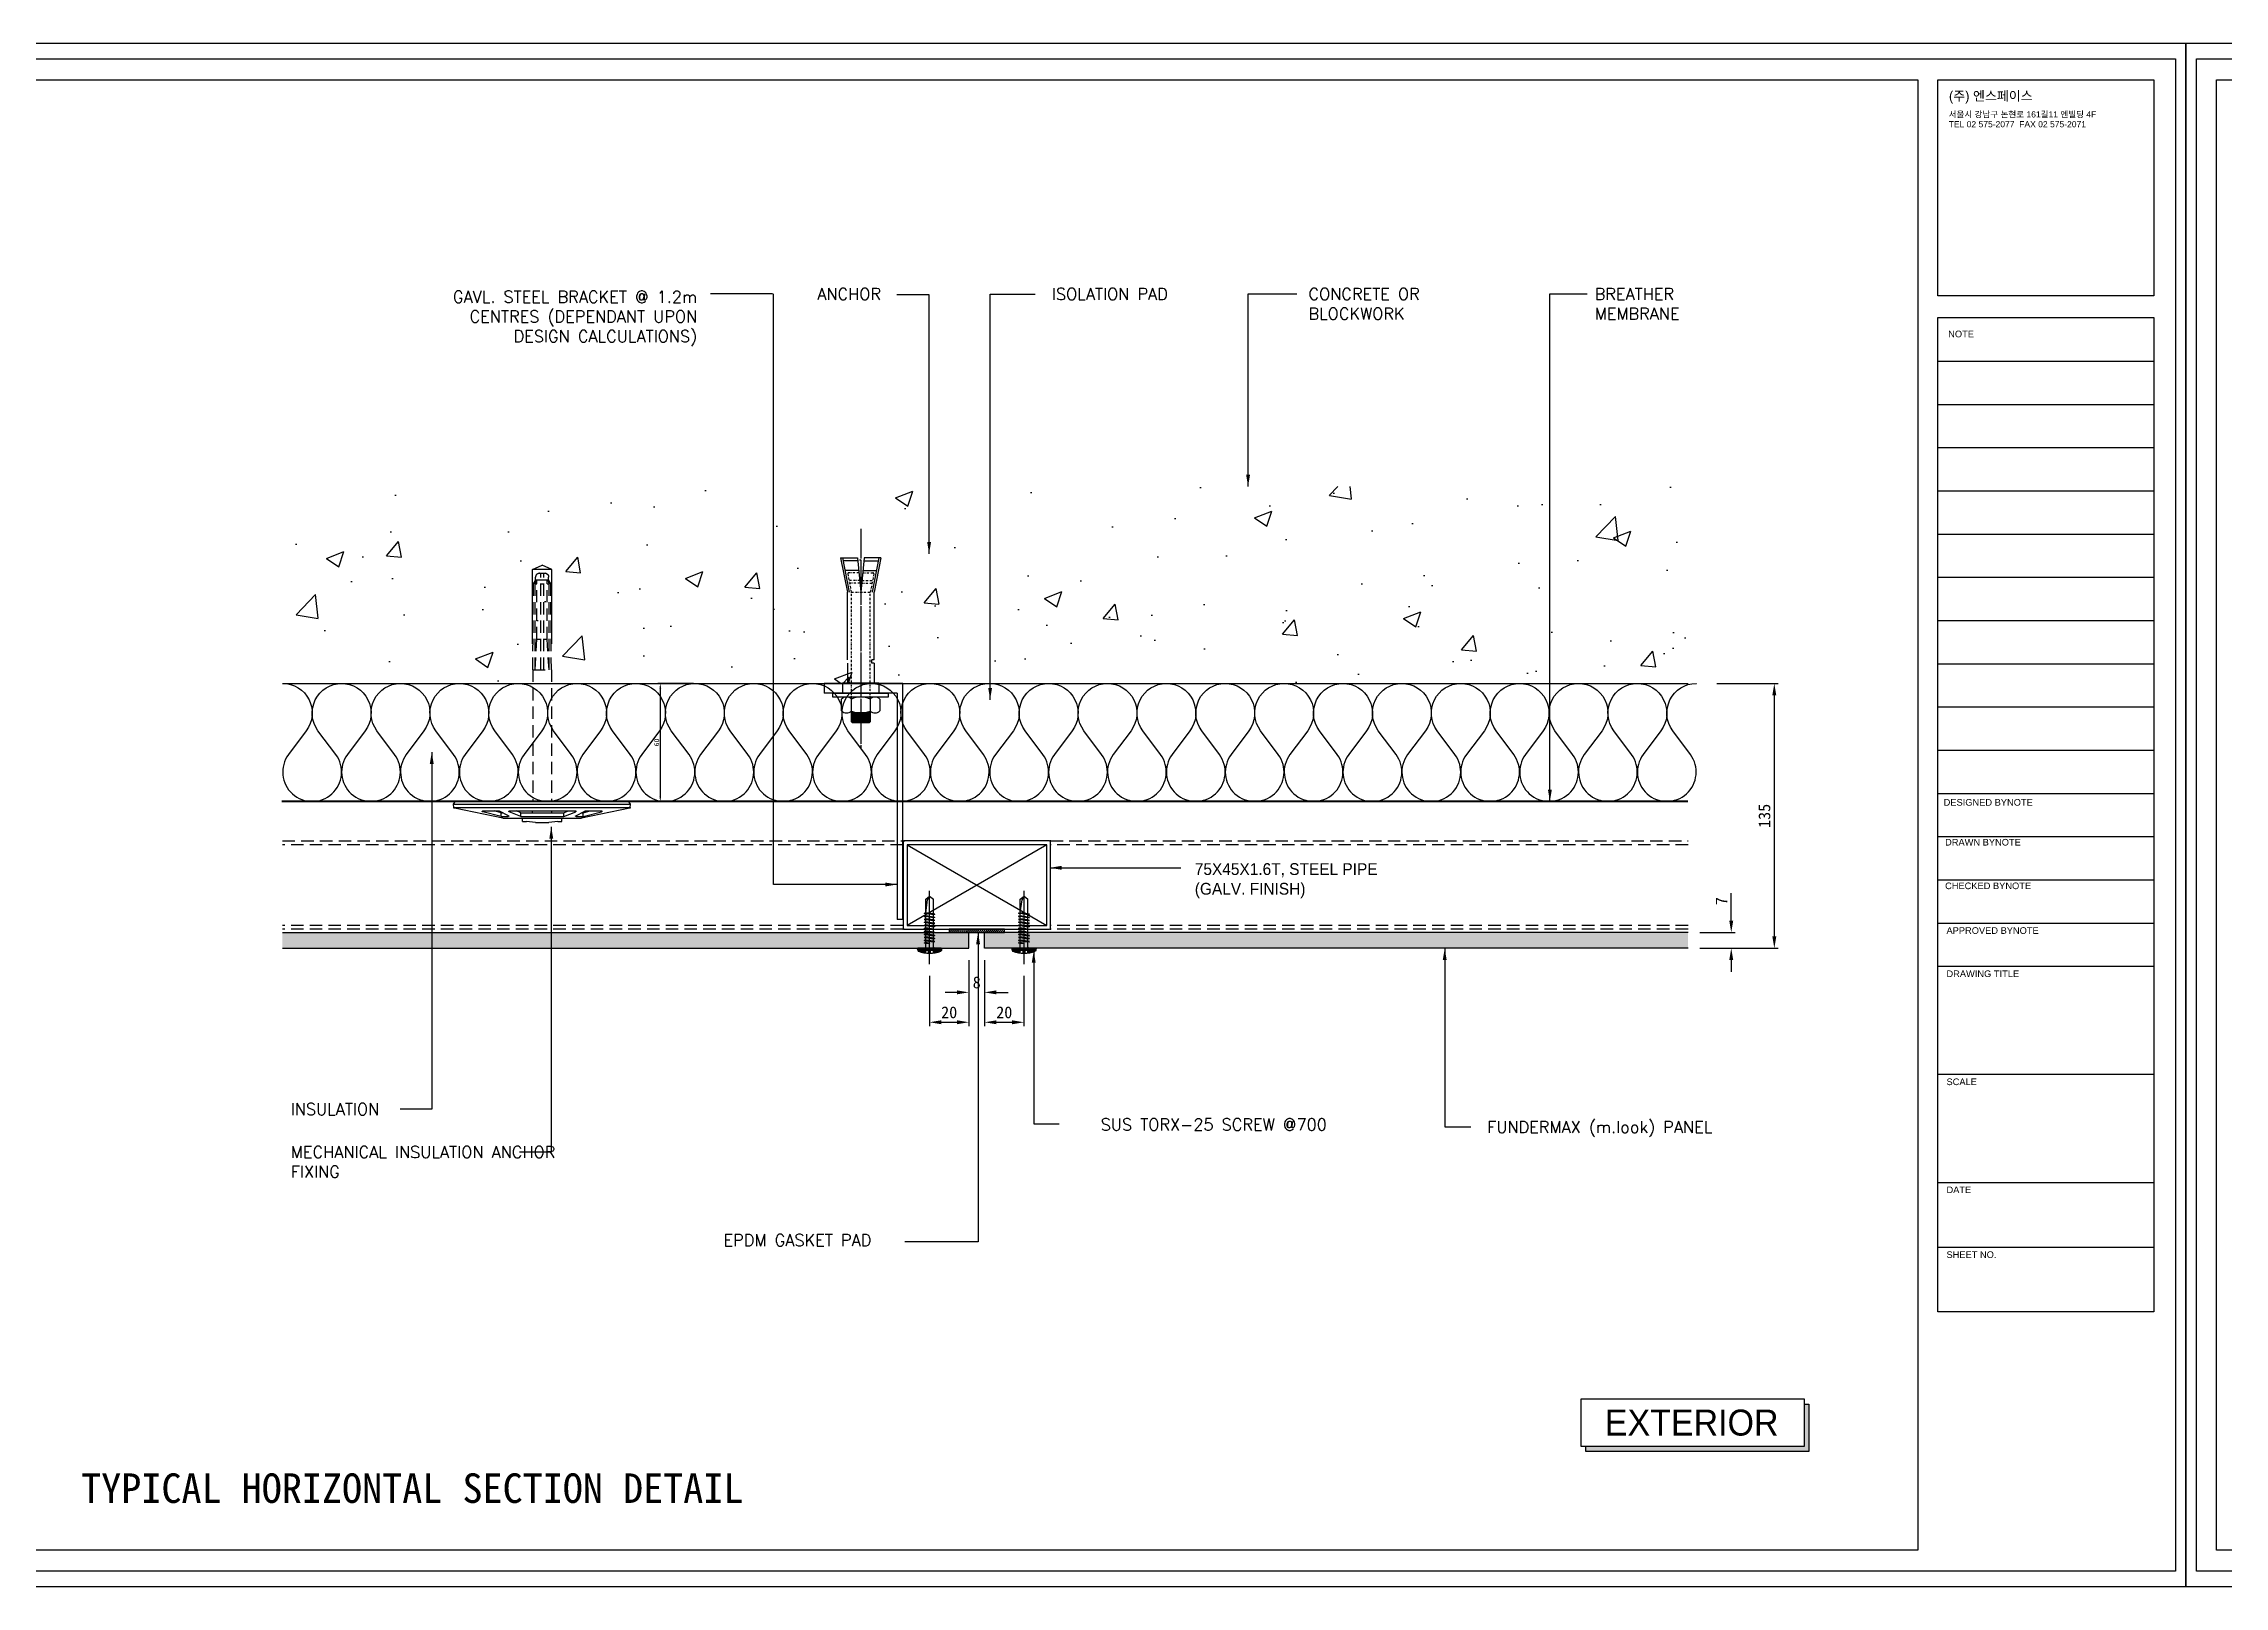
# Model space of a CAD drawing. Header units: millimetres. Extents: x 6755 to 21493, y 282 to 5565.
# Drawn here: x 8992 to 10101, y 2635 to 3419 of the extents above; entities that cross this region are included whole.
import ezdxf

# ---------------------------------------------------------------- set-up
doc = ezdxf.new("R2010")
doc.units = ezdxf.units.MM
doc.header["$MEASUREMENT"] = 0
for name, pattern in [('CENTER', [7.75, 7.25, -0.25, 0, -0.25]), ('DASHDOTX2', [2, 1, -0.5, 0, -0.5]), ('DASHED2', [9.525, 6.35, -3.175]), ('HIDDEN', [0.375, 0.25, -0.125])]:
    doc.linetypes.add(name, pattern=pattern)
for name, color, linetype in [('3', 3, 'Continuous'), ('Bolt', 1, 'Continuous'), ('BREATHER', 150, 'Continuous'), ('DIM', 1, 'Continuous'), ('Dims', 1, 'Continuous'), ('INSULATION', 2, 'Continuous'), ('Pressings', 3, 'Continuous'), ('Structure', 6, 'Continuous')]:
    doc.layers.add(name, color=color, linetype=linetype)
for name, color, linetype, true_color in [('4', 4, 'Continuous', 0x00ffff), ('Components', 7, 'Continuous', 0x000000), ('nt', 7, 'Continuous', 0x994c00), ('NT Panel', 7, 'Continuous', 0xbfff7f), ('TE 07', 7, 'Continuous', 0x000000), ('TEXT', 2, 'Continuous', 0xffff00)]:
    doc.layers.add(name, color=color, linetype=linetype, true_color=true_color)
doc.styles.add('Arial', font='arial.ttf')
doc.styles.add('HY울릉도L', font='Dotum.ttf')
doc.styles.add('style1', font='simplex.shx')
doc.dimstyles.new('ISO-25', dxfattribs={"dimtxt": 2.5, "dimasz": 2.5, "dimexe": 1.25, "dimexo": 0.625, "dimtad": 1, "dimtxsty": 'Standard', "dimcen": 2.5, "dimadec": 0, "dimazin": 0, "dimtfac": 1, "dimtmove": 0, "dimatfit": 3, "dimfxl": 1, "dimarcsym": 0})
doc.dimstyles.new('Telling', dxfattribs={"dimscale": 2, "dimtxt": 3, "dimasz": 3, "dimexe": 1, "dimexo": 3, "dimgap": 1, "dimtad": 1, "dimdec": 1, "dimrnd": 1, "dimdsep": 46, "dimtxsty": 'Standard', "dimcen": 3, "dimclrd": 1, "dimclre": 1, "dimclrt": 2, "dimadec": 0, "dimazin": 0, "dimtfac": 1, "dimtdec": 1, "dimtofl": 0, "dimtmove": 0, "dimatfit": 0, "dimfxl": 1, "dimtolj": 1, "dimtzin": 0, "dimlwe": -1, "dimarcsym": 0})

# ---------------------------------------------------------------- blocks, each defined once
blk = doc.blocks.new('AL-TEMPLATE')
at = {"color": 9, "true_color": 0xc0c0c0}
for p, q in [((2716.82, 1392.97), (2800.02, 1392.97)), ((2716.82, 1376.33), (2800.02, 1376.33)), ((2716.82, 1359.69), (2800.02, 1359.69)), ((2716.82, 1343.05), (2800.02, 1343.05)), ((2716.82, 1326.41), (2800.02, 1326.41)), ((2716.82, 1309.77), (2800.02, 1309.77)), ((2716.82, 1293.13), (2800.02, 1293.13)), ((2716.82, 1276.49), (2800.02, 1276.49)), ((2716.82, 1259.85), (2800.02, 1259.85)), ((2716.82, 1243.21), (2800.02, 1243.21)), ((2716.82, 1209.93), (2800.02, 1209.93)), ((2716.82, 1193.29), (2800.02, 1193.29)), ((2716.82, 1176.65), (2800.02, 1176.65)), ((2716.82, 1118.41), (2800.02, 1118.41)), ((2716.82, 1076.81), (2800.02, 1076.81)), ((2716.82, 1051.85), (2800.02, 1051.85))]:
    blk.add_line(p, q, dxfattribs=at)
for points in [[(1976.34, 1509.45), (2808.34, 1509.45), (2808.34, 927.05), (1976.34, 927.05)], [(2716.82, 1501.32), (2800.02, 1501.32), (2800.02, 1418.12), (2716.82, 1418.12)], [(2716.82, 1409.8), (2800.02, 1409.8), (2800.02, 1026.89), (2716.82, 1026.89)]]:
    blk.add_lwpolyline(points, close=True, dxfattribs=at)
for points in [[(2716.82, 1226.57), (2800.02, 1226.57)], [(2716.82, 1160.01), (2800.02, 1160.01)]]:
    blk.add_lwpolyline(points, dxfattribs=at)
at = {"layer": 'nt', "color": 254, "linetype": 'Continuous', "true_color": 0xd6d6d6}
blk.add_lwpolyline([(1972.34, 1515.25), (1972.34, 921.25), (2812.34, 921.25), (2812.34, 1515.25)], close=True, dxfattribs=at)
at = {"layer": 'TE 07'}
blk.add_lwpolyline([(1984.07, 1501.32), (2709.08, 1501.32), (2709.08, 935.18), (1984.07, 935.18)], close=True, dxfattribs=at)
at = {"color": 150, "true_color": 0x007fff, "insert": (2721.06, 1496.93), "char_height": 3.6698, "width": 35.1369, "attachment_point": 1, "line_spacing_factor": 0.963855}
blk.add_mtext('\\fExpo M;(주) 엔스페이스', dxfattribs=at)
at = {"color": 7, "true_color": 0xffffff, "insert": (2720.94, 1489.17), "char_height": 2.3487, "width": 61.8214, "attachment_point": 1, "line_spacing_factor": 0.963855, "style": 'Arial'}
blk.add_mtext('\\fArial;서울시 강남구 논현로 161길11 엔빌딩 4F\\PTEL 02 575-2077  FAX 02 575-2071', dxfattribs=at)
at = {"color": 9, "true_color": 0xc0c0c0, "char_height": 2.5559, "attachment_point": 1, "line_spacing_factor": 0.963855}
for s, insert, width in [('\\fArial;NOTE', (2720.76, 1404.73), 11.9173), ('\\fArial;DESIGNED BYNOTE', (2719.01, 1224.39), 36.0906), ('\\fArial;DRAWN BYNOTE', (2719.56, 1209.04), 30.9788), ('\\fArial;CHECKED BYNOTE', (2719.56, 1192.25), 35.0282), ('\\fArial;APPROVED BYNOTE', (2720.1, 1175.04), 37.5533), ('\\fArial;DRAWING TITLE', (2720.1, 1158.4), 29.8086), ('\\fArial;SCALE', (2720.1, 1116.8), 13.8111), ('\\fArial;DATE', (2720.1, 1075.2), 11.517), ('\\fArial;SHEET NO.', (2720.1, 1050.24), 21.1247)]:
    blk.add_mtext(s, dxfattribs=dict(at, insert=insert, width=width))
blk = doc.blocks.new('insulation')
at = {"layer": 'INSULATION'}
blk.add_lwpolyline([(0, 0, -0.617201), (0.402, 0.202), (0.603, 0.051, 1.982887), (0.603, 0.452), (0.401, 0.301, -0.611246), (0, 0.5, -0.615926), (0.402, 0.701), (0.603, 0.55, 1.982887), (0.603, 0.95), (0.401, 0.8, -0.611246), (0, 0.999, -0.615926), (0.402, 1.199), (0.603, 1.049, 1.982887), (0.603, 1.449), (0.401, 1.299, -0.611246), (0, 1.498, -0.615926), (0.402, 1.698), (0.603, 1.548, 1.982887), (0.603, 1.948), (0.401, 1.798, -0.611246), (0, 1.996, -0.615925), (0.402, 2.197), (0.603, 2.047, 1.982887), (0.603, 2.447), (0.401, 2.297, -0.611245), (0, 2.495, -0.615926), (0.402, 2.696), (0.603, 2.546, 1.982887), (0.603, 2.946), (0.401, 2.795, -0.611245), (0, 2.994, -0.615926), (0.402, 3.195), (0.603, 3.044, 1.982887), (0.603, 3.445), (0.401, 3.294, -0.611245), (0, 3.493, -0.615926), (0.402, 3.694), (0.603, 3.543, 1.982887), (0.603, 3.944), (0.401, 3.793, -0.611245), (0, 3.992, -0.615926), (0.402, 4.193), (0.603, 4.042, 1.982887), (0.603, 4.442), (0.401, 4.292, -0.611246), (0, 4.491, -0.615925), (0.402, 4.691), (0.603, 4.541, 1.982887), (0.603, 4.941), (0.401, 4.791, -0.611246), (0, 4.99, -0.615926), (0.402, 5.19), (0.603, 5.04, 1.982887), (0.603, 5.44), (0.401, 5.29, -0.611246), (0, 5.488, -0.615926), (0.402, 5.689), (0.603, 5.539, 1.982887), (0.603, 5.939), (0.401, 5.789, -0.611246), (0, 5.987, -0.003501), (0, 5.991, -0.003501)], format="xyb", dxfattribs=at)
blk = doc.blocks.new('*D78')
at = {"layer": 'Defpoints', "color": 0, "transparency": 16777216}
for p in [(9827.9, 2966.8), (9849.8, 2966.8), (9827.9, 2958.8)]:
    blk.add_point(p, dxfattribs=at)
at = {"layer": 'Dims', "color": 1, "lineweight": -2, "transparency": 16777216}
for p, q in [((9849.8, 2972.8), (9849.8, 2986.8)), ((9849.8, 2952.8), (9849.8, 2946.8))]:
    blk.add_line(p, q, dxfattribs=at)
at = {"layer": 'Dims', "color": 1, "transparency": 16777216}
for p, q in [((9833.9, 2966.8), (9851.8, 2966.8)), ((9833.9, 2958.8), (9851.8, 2958.8))]:
    blk.add_line(p, q, dxfattribs=at)
for points in [[(9848.8, 2972.8), (9850.8, 2972.8), (9849.8, 2966.8)], [(9848.8, 2952.8), (9850.8, 2952.8), (9849.8, 2958.8)]]:
    blk.add_solid(points, dxfattribs=at)
at = {"layer": 'Dims', "color": 2, "transparency": 16777216, "insert": (9844.8, 2982.8), "char_height": 6, "attachment_point": 5, "rotation": 90}
blk.add_mtext('\\A1;7', dxfattribs=at)
blk = doc.blocks.new('al-anchor')
at = {"layer": 'Bolt', "linetype": 'CENTER'}
blk.add_line((450.1, 842.4), (450.1, 731), dxfattribs=at)
at = {"layer": 'Bolt'}
for p, q in [((439.9, 827.7), (443.4, 810.2)), ((439.9, 827.7), (448.5, 827.7)), ((440.8, 827.7), (444.3, 810.3)), ((448.6, 826.2), (441.2, 826.2)), ((449.1, 821.3), (442.1, 821.3)), ((448.5, 827.7), (450.1, 810.2)), ((451.8, 827.7), (450.1, 810.2)), ((451.2, 821.3), (458.2, 821.3)), ((451.7, 826.2), (459.1, 826.2)), ((460.4, 827.7), (451.8, 827.7)), ((459.4, 827.7), (455.9, 810.3)), ((460.4, 827.7), (456.9, 810.3)), ((443.4, 775.8), (443.4, 810.2)), ((456.9, 775.8), (456.9, 810.3)), ((443.4, 774.2), (443.4, 763.9)), ((455.7, 774.2), (455.7, 775.8)), ((456.9, 775.8), (455.7, 775.8)), ((456.9, 774.2), (455.7, 774.2)), ((456.9, 774.2), (456.9, 763.9)), ((440.4, 749.9), (440.4, 755.9)), ((440.9, 763.9), (440.9, 758.9)), ((459.4, 763.9), (440.9, 763.9)), ((445.4, 744.4), (445.4, 755.9)), ((454.9, 755.9), (454.9, 744.4)), ((459.4, 763.9), (459.4, 758.9)), ((459.9, 755.9), (459.9, 749.9)), ((454.9, 748.9), (445.4, 748.9)), ((454.9, 748.4), (445.4, 748.4)), ((454.9, 747.9), (445.4, 747.9)), ((454.9, 747.4), (445.4, 747.4)), ((454.9, 746.9), (445.4, 746.9)), ((454.9, 746.4), (445.4, 746.4)), ((454.9, 745.9), (445.4, 745.9)), ((454.9, 745.4), (445.4, 745.4)), ((454.9, 744.9), (445.4, 744.9)), ((454.9, 744.4), (445.4, 744.4)), ((445.4, 744.4), (445.9, 743.9)), ((454.4, 743.9), (445.9, 743.9)), ((454.4, 743.9), (454.9, 744.4))]:
    blk.add_line(p, q, dxfattribs=at)
at = {"layer": 'Bolt', "linetype": 'DASHDOTX2'}
for p, q in [((443.5, 819.5), (445.3, 810.3)), ((449.2, 820), (444, 820)), ((449.6, 816.1), (444.1, 816.1)), ((449.7, 814.8), (444.4, 814.8)), ((445.4, 755.9), (445.4, 810.2)), ((445.4, 810.2), (454.9, 810.2)), ((450.6, 814.8), (455.9, 814.8)), ((450.7, 816.1), (456.1, 816.1)), ((451.1, 820), (456.3, 820)), ((454.9, 755.9), (454.9, 810.2)), ((456.8, 819.5), (455, 810.3))]:
    blk.add_line(p, q, dxfattribs=at)
at = {"layer": 'Bolt'}
blk.add_lwpolyline([(436, 758.9), (464, 758.9), (464, 756.9), (436, 756.9)], close=True, dxfattribs=at)
at = {"layer": 'Bolt', "linetype": 'DASHDOTX2'}
for centre, start, end in [((444, 819.5), 91.5299, 176.3045), ((456.3, 819.5), 3.6955, 88.4701)]:
    blk.add_arc(centre, 0.513, start, end, dxfattribs=at)
at = {"layer": 'Bolt'}
for centre, radius, start, end in [((442.9, 753.3), 3.58, 45.683, 134.317), ((450.1, 745.3), 11.6, 65.7903, 114.2097), ((457.4, 753.3), 3.58, 45.683, 134.317), ((442.9, 752.4), 3.58, 225.683, 314.317), ((450.1, 760.4), 11.6, 245.7903, 294.2097), ((457.4, 752.4), 3.58, 225.683, 314.317)]:
    blk.add_arc(centre, radius, start, end, dxfattribs=at)
blk = doc.blocks.new('AL-BRACKET')
at = {"layer": 'Pressings'}
for p, q in [((-5145.6, 4124.6), (-5185.6, 4124.6)), ((-5185.6, 4124.6), (-5185.6, 4119.6)), ((-5145.6, 4004.6), (-5145.6, 4124.6)), ((-5148.6, 4119.6), (-5185.6, 4119.6)), ((-5148.6, 4119.6), (-5148.6, 4004.6)), ((-5145.6, 4004.6), (-5148.6, 4004.6))]:
    blk.add_line(p, q, dxfattribs=at)
blk = doc.blocks.new('*D79')
at = {"layer": 'Defpoints', "color": 0, "transparency": 16777216}
for p in [(9836.5, 3093.4), (9827.9, 2958.8), (9871.7, 2958.8)]:
    blk.add_point(p, dxfattribs=at)
at = {"layer": 'Dims', "color": 1, "transparency": 16777216}
for p, q in [((9842.5, 3093.4), (9873.7, 3093.4)), ((9833.9, 2958.8), (9873.7, 2958.8))]:
    blk.add_line(p, q, dxfattribs=at)
at = {"layer": 'Dims', "color": 1, "lineweight": -2, "transparency": 16777216}
blk.add_line((9871.7, 3087.4), (9871.7, 2964.8), dxfattribs=at)
at = {"layer": 'Dims', "color": 1, "transparency": 16777216}
for points in [[(9870.7, 3087.4), (9872.7, 3087.4), (9871.7, 3093.4)], [(9870.7, 2964.8), (9872.7, 2964.8), (9871.7, 2958.8)]]:
    blk.add_solid(points, dxfattribs=at)
at = {"layer": 'Dims', "color": 2, "transparency": 16777216, "insert": (9866.7, 3026.1), "char_height": 6, "attachment_point": 5, "rotation": 90}
blk.add_mtext('\\A1;135', dxfattribs=at)
blk = doc.blocks.new('Insulation Anchor')
at = {"layer": 'Components'}
for p, q in [((23834.6, 1327.2), (23832.3, 1322.3)), ((23834.6, 1317.3), (23832.3, 1322.3)), ((23834.6, 1317.3), (23834.6, 1327.2)), ((23872.3, 1327.2), (23834.6, 1327.2)), ((23872.3, 1317.3), (23834.6, 1317.3))]:
    blk.add_line(p, q, dxfattribs=at)
for points in [[(23953.9, 1367.3), (23952.3, 1366.3)], [(23952.3, 1366.3), (23952.3, 1278.3)], [(23953.9, 1367.3), (23953.9, 1277.3)], [(23955.6, 1367.2), (23953.9, 1367.3)], [(23955.6, 1367.2), (23955.6, 1277.5)], [(23955.9, 1366.9), (23955.9, 1366.9), (23955.9, 1366.9), (23955.9, 1367), (23955.8, 1367), (23955.8, 1367.1), (23955.7, 1367.1), (23955.6, 1367.2)], [(23960.9, 1342.3), (23955.9, 1366.9)], [(23957.8, 1352.5), (23957.8, 1352.5), (23957.8, 1352.6), (23957.8, 1352.7), (23957.7, 1352.7), (23957.6, 1352.7), (23957.6, 1352.7), (23957.5, 1352.7), (23957.4, 1352.6), (23957.3, 1352.5), (23957.3, 1352.5)], [(23957.3, 1352.5), (23957.3, 1344.1)], [(23958.2, 1343.1), (23957.3, 1346.6)], [(23957.3, 1344.1), (23957.4, 1343.9)], [(23959.7, 1339.4), (23957.4, 1343.9)], [(23960.1, 1343.1), (23957.8, 1352.5)], [(23958.2, 1343.1), (23958.2, 1342.4)], [(23960.1, 1343.1), (23958.2, 1343.1)], [(23960.1, 1343.1), (23960.1, 1339.5)], [(23960.9, 1342.3), (23960.9, 1302.3)], [(23957.8, 1339), (23957.8, 1339), (23957.8, 1339.1), (23957.7, 1339.1), (23957.7, 1339.2), (23957.6, 1339.2), (23957.6, 1339.2), (23957.5, 1339.2), (23957.5, 1339.1), (23957.4, 1339.1), (23957.4, 1339), (23957.3, 1339), (23957.3, 1339), (23957.3, 1338.9)], [(23957.3, 1338.9), (23957.3, 1305.3)], [(23960.1, 1333.1), (23958.2, 1333.1), (23957.3, 1335.3)], [(23960.1, 1333.1), (23957.8, 1339)], [(23958.2, 1333.1), (23958.2, 1311.2)], [(23959.7, 1339.4), (23959.7, 1339.4), (23959.7, 1339.3), (23959.8, 1339.3), (23959.8, 1339.3), (23959.9, 1339.3), (23960, 1339.3), (23960, 1339.3), (23960, 1339.3), (23960, 1339.4), (23960.1, 1339.4), (23960.1, 1339.5), (23960.1, 1339.5)], [(23960.1, 1333.1), (23960.1, 1311.2)], [(23962.6, 1332.3), (23960.9, 1332.3)], [(23962.6, 1332.3), (23962.6, 1330.3)], [(23958.2, 1327.2), (23957.3, 1327.2)], [(23963.1, 1325.6), (23962.6, 1330.3)], [(23963.1, 1325.6), (23963.1, 1318.9)], [(23958.2, 1317.4), (23957.3, 1317.4)], [(23960.1, 1311.2), (23958.2, 1311.2), (23957.3, 1309)], [(23960.1, 1311.2), (23957.8, 1305.2)], [(23962.6, 1312.3), (23960.9, 1312.3)], [(23962.6, 1314.3), (23963.1, 1318.9)], [(23962.6, 1314.3), (23962.6, 1312.3)], [(23955.9, 1277.7), (23960.9, 1302.3)], [(23957.3, 1305.3), (23957.3, 1305.2), (23957.4, 1305.2), (23957.4, 1305.1), (23957.5, 1305.1), (23957.5, 1305.1), (23957.6, 1305.1), (23957.6, 1305.1), (23957.7, 1305.1), (23957.7, 1305.1), (23957.8, 1305.1), (23957.8, 1305.2)], [(23960.1, 1301.4), (23958.2, 1301.4), (23957.3, 1297.9)], [(23957.4, 1300.6), (23957.3, 1300.4)], [(23957.3, 1300.4), (23957.3, 1292.2)], [(23959.7, 1305.1), (23957.4, 1300.6)], [(23960.1, 1301.4), (23957.8, 1292.1)], [(23958.2, 1302.3), (23958.2, 1301.4)], [(23960.1, 1305), (23960.1, 1305.1), (23960.1, 1305.1), (23960, 1305.2), (23960, 1305.2), (23960, 1305.3), (23959.9, 1305.3), (23959.8, 1305.3), (23959.8, 1305.2), (23959.7, 1305.2), (23959.7, 1305.2), (23959.7, 1305.1)], [(23960.1, 1305), (23960.1, 1301.4)], [(23957.3, 1292.2), (23957.3, 1292.1), (23957.3, 1292), (23957.4, 1292), (23957.4, 1291.9), (23957.5, 1291.9), (23957.5, 1291.9), (23957.6, 1291.9), (23957.6, 1291.9), (23957.7, 1291.9), (23957.7, 1291.9), (23957.8, 1291.9), (23957.8, 1292), (23957.8, 1292), (23957.8, 1292.1)], [(23955.6, 1277.5), (23953.9, 1277.3), (23952.3, 1278.3)], [(23955.6, 1277.5), (23955.7, 1277.5), (23955.8, 1277.5), (23955.8, 1277.5), (23955.9, 1277.5), (23955.9, 1277.6), (23955.9, 1277.6), (23955.9, 1277.7)]]:
    blk.add_lwpolyline(points, dxfattribs=at)
at = {"layer": 'Components', "linetype": 'HIDDEN', "ltscale": 25}
for points in [[(23838.4, 1325.6), (23838.3, 1325.5), (23838.2, 1325.5), (23838.1, 1325.5), (23838, 1325.5), (23837.9, 1325.5), (23837.8, 1325.4), (23837.7, 1325.4), (23837.6, 1325.3), (23837.5, 1325.3), (23837.4, 1325.3), (23837.3, 1325.2), (23837.3, 1325.2), (23837.2, 1325.1), (23837.1, 1325.1), (23837.1, 1325), (23837, 1324.9), (23836.9, 1324.9), (23836.8, 1324.8), (23836.8, 1324.7), (23836.7, 1324.6), (23836.7, 1324.6), (23836.6, 1324.5), (23836.6, 1324.4), (23836.6, 1324.3), (23836.5, 1324.2), (23836.5, 1324.1), (23836.4, 1324), (23836.4, 1323.9), (23836.4, 1323.9), (23836.4, 1323.7), (23836.3, 1323.7), (23836.3, 1323.5)], [(23836.3, 1321), (23836.3, 1320.9), (23836.4, 1320.8), (23836.4, 1320.8), (23836.4, 1320.6), (23836.4, 1320.5), (23836.5, 1320.5), (23836.5, 1320.3), (23836.6, 1320.3), (23836.6, 1320.2), (23836.6, 1320), (23836.7, 1320), (23836.7, 1319.9), (23836.8, 1319.8), (23836.8, 1319.8), (23836.9, 1319.7), (23837, 1319.6), (23837.1, 1319.6), (23837.1, 1319.5), (23837.2, 1319.4), (23837.3, 1319.3), (23837.3, 1319.3), (23837.4, 1319.3), (23837.5, 1319.2), (23837.6, 1319.2), (23837.7, 1319.1), (23837.8, 1319.1), (23837.9, 1319.1), (23838, 1319.1), (23838.1, 1319.1), (23838.2, 1319.1), (23838.3, 1319.1), (23838.4, 1319.1)], [(23836.4, 1323.5), (23836.4, 1321)], [(23885.5, 1323), (23836.4, 1323)], [(23885.5, 1321.5), (23836.4, 1321.5)], [(23839.8, 1325.6), (23838.4, 1325.6)], [(23841.8, 1326.7), (23839.8, 1325.5)], [(23841.8, 1325.8), (23839.8, 1325.2)], [(23839.8, 1325.5), (23839.8, 1319.1)], [(23870, 1324.9), (23839.8, 1324.9)], [(23870, 1319.8), (23839.8, 1319.8)], [(23885.5, 1327), (23841.8, 1326.7)], [(23841.8, 1326.7), (23841.8, 1326.7)], [(23885.5, 1325.8), (23841.8, 1325.8)], [(23841.8, 1325.8), (23841.8, 1324.9)], [(23841.8, 1323), (23841.8, 1321.5)], [(23841.8, 1319.8), (23841.8, 1318.7)], [(23885.5, 1325.8), (23870, 1324.9)], [(23870, 1324.9), (23870, 1323)], [(23870, 1321.5), (23870, 1319.8)], [(23885.5, 1318.7), (23870, 1319.8)], [(23885.5, 1327), (23952.3, 1327)], [(23885.5, 1327), (23885.5, 1317.5)], [(23839.8, 1319.1), (23838.4, 1319.1)], [(23841.8, 1318.7), (23839.8, 1319.3)], [(23841.8, 1317.9), (23839.8, 1319.1)], [(23885.5, 1318.7), (23841.8, 1318.7)], [(23885.5, 1317.6), (23841.8, 1317.9)], [(23841.8, 1317.9), (23841.8, 1317.9)], [(23885.5, 1317.6), (23952.3, 1317.6)]]:
    blk.add_lwpolyline(points, dxfattribs=at)
blk = doc.blocks.new('*D189')
at = {"layer": 'Defpoints', "color": 0, "transparency": 16777216}
for p in [(9322.8, 3093.4), (9305.3, 3033.4), (9307.8, 3033.4)]:
    blk.add_point(p, dxfattribs=at)
at = {"layer": 'NT Panel', "color": 0, "lineweight": -2, "transparency": 16777216}
for p, q in [((9322.2, 3093.4), (9304.1, 3093.4)), ((9305.3, 3090.9), (9305.3, 3035.9)), ((9307.2, 3033.4), (9304.1, 3033.4))]:
    blk.add_line(p, q, dxfattribs=at)
at = {"layer": 'NT Panel', "color": 0, "transparency": 16777216}
for points in [[(9304.9, 3090.9), (9305.8, 3090.9), (9305.3, 3093.4)], [(9304.9, 3035.9), (9305.8, 3035.9), (9305.3, 3033.4)]]:
    blk.add_solid(points, dxfattribs=at)
at = {"layer": 'NT Panel', "color": 0, "transparency": 16777216, "insert": (9303.5, 3063.4), "char_height": 2.5, "attachment_point": 5, "rotation": 90}
blk.add_mtext('60', dxfattribs=at)
blk = doc.blocks.new('75-45_pipe')
at = {"layer": '3', "color": 4}
for p, q in [((-3668.1, 5689.5), (-3739.1, 5648.5)), ((-3739.1, 5689.5), (-3668.1, 5648.5))]:
    blk.add_line(p, q, dxfattribs=at)
blk.add_lwpolyline([(-3740.1, 5646.5), (-3667.1, 5646.5, 0.414214), (-3666.1, 5647.5), (-3666.1, 5690.5, 0.414214), (-3667.1, 5691.5), (-3740.1, 5691.5, 0.414214), (-3741.1, 5690.5), (-3741.1, 5647.5, 0.414214)], format="xyb", close=True, dxfattribs=at)
blk.add_lwpolyline([(-3739.1, 5648.5), (-3668.1, 5648.5), (-3668.1, 5689.5), (-3739.1, 5689.5)], close=True, dxfattribs=at)
at = {"layer": 'DIM'}
for p in [(-3741.1, 5691.5), (-3666.1, 5691.5), (-3741.1, 5646.5), (-3666.1, 5646.5)]:
    blk.add_point(p, dxfattribs=at)
blk = doc.blocks.new('*D106')
at = {"layer": 'Defpoints', "color": 0, "transparency": 16777216}
for p in [(9462.2, 2958.8), (9470.2, 2958.8), (9470.2, 2936.4)]:
    blk.add_point(p, dxfattribs=at)
at = {"layer": 'Dims', "color": 1, "transparency": 16777216}
for p, q in [((9462.2, 2952.8), (9462.2, 2934.4)), ((9470.2, 2952.8), (9470.2, 2934.4))]:
    blk.add_line(p, q, dxfattribs=at)
at = {"layer": 'Dims', "color": 1, "lineweight": -2, "transparency": 16777216}
for p, q in [((9456.2, 2936.4), (9450.2, 2936.4)), ((9476.2, 2936.4), (9482.2, 2936.4))]:
    blk.add_line(p, q, dxfattribs=at)
at = {"layer": 'Dims', "color": 1, "transparency": 16777216}
for points in [[(9456.2, 2937.4), (9456.2, 2935.4), (9462.2, 2936.4)], [(9476.2, 2937.4), (9476.2, 2935.4), (9470.2, 2936.4)]]:
    blk.add_solid(points, dxfattribs=at)
at = {"layer": 'Dims', "color": 2, "transparency": 16777216, "insert": (9466.2, 2941.4), "char_height": 6, "attachment_point": 5}
blk.add_mtext('\\A1;8', dxfattribs=at)
blk = doc.blocks.new('SDS')
at = {"layer": 'Bolt', "linetype": 'ByBlock'}
h = blk.add_hatch(color=256, dxfattribs=at)
edge = h.paths.add_edge_path()
edge.add_ellipse((2174.7, 2125), major_axis=(0.122, 0.122), ratio=1, start_angle=227.4952, end_angle=310.1753, ccw=False)
edge.add_line((2174.7, 2124.8), (2174.2, 2124.8))
edge.add_ellipse((2174.2, 2125.2), major_axis=(-0.273, 0.273), ratio=1, start_angle=58.6705, end_angle=131.9754, ccw=False)
edge.add_ellipse((2189.6, 2130.8), major_axis=(11.8, 11.8), ratio=1, start_angle=143.5595, end_angle=154.9155, ccw=False)
edge.add_line((2173.1, 2128.3), (2173.9, 2128.3))
edge.add_line((2173.9, 2128.3), (2174.5, 2130.8))
edge.add_line((2174.5, 2130.8), (2173.9, 2133.3))
edge.add_line((2173.9, 2133.3), (2173.1, 2133.3))
edge.add_ellipse((2189.6, 2130.8), major_axis=(-11.8, 11.8), ratio=1, start_angle=25.0886, end_angle=36.4366, ccw=False)
edge.add_ellipse((2174.2, 2136.4), major_axis=(-0.273, 0.273), ratio=1, start_angle=-41.9754, end_angle=31.5885, ccw=False)
edge.add_line((2174.2, 2136.8), (2174.7, 2136.8))
edge.add_ellipse((2174.7, 2136.7), major_axis=(0.122, 0.122), ratio=1, start_angle=319.8247, end_angle=402.5048, ccw=False)
edge.add_line((2174.9, 2136.7), (2174.9, 2125))
for points in [[(2178.2, 2133.5), (2177.9, 2130.8), (2177.8, 2130.7), (2177.8, 2130.8), (2178.1, 2133.6), (2178.2, 2133.6)], [(2179.4, 2133.6), (2179.4, 2133.6), (2179.4, 2133.6), (2179.4, 2133.5), (2178.8, 2128.1), (2178.7, 2128.1), (2178.7, 2128.1)], [(2180.9, 2133.6), (2180.9, 2133.6), (2181, 2133.6), (2181, 2133.5), (2180.3, 2128.1), (2180.3, 2128.1), (2180.2, 2128.1)], [(2182.4, 2133.6), (2182.5, 2133.6), (2182.5, 2133.6), (2182.5, 2133.5), (2181.9, 2128.1), (2181.8, 2128.1), (2181.8, 2128.1)], [(2184, 2133.6), (2184, 2133.6), (2184, 2133.6), (2184.1, 2133.5), (2183.4, 2128.1), (2183.4, 2128.1), (2183.3, 2128.1)], [(2185.5, 2133.6), (2185.6, 2133.6), (2185.6, 2133.6), (2185.6, 2133.5), (2185, 2128.1), (2184.9, 2128.1), (2184.9, 2128.1)], [(2187.1, 2133.6), (2187.1, 2133.6), (2187.1, 2133.6), (2187.2, 2133.5), (2186.5, 2128.1), (2186.5, 2128.1), (2186.4, 2128.1)], [(2188.6, 2133.6), (2188.7, 2133.6), (2188.7, 2133.6), (2188.7, 2133.5), (2188.1, 2128.1), (2188, 2128.1), (2187.9, 2128.1)], [(2190.1, 2133.6), (2190.2, 2133.6), (2190.2, 2133.6), (2190.2, 2133.5), (2189.6, 2128.1), (2189.5, 2128.1), (2189.5, 2128.1)], [(2191.7, 2133.6), (2191.7, 2133.6), (2191.8, 2133.6), (2191.8, 2133.5), (2191.1, 2128.1), (2191.1, 2128.1), (2191, 2128.1)], [(2193.2, 2133.6), (2193.3, 2133.6), (2193.3, 2133.6), (2193.3, 2133.5), (2192.7, 2128.1), (2192.6, 2128.1), (2192.6, 2128.1)]]:
    blk.add_hatch(color=256, dxfattribs=at).paths.add_polyline_path(points)
at = {"layer": 'Bolt', "linetype": 'CENTER', "ltscale": 10}
blk.add_line((2167.4, 2130.8), (2204.6, 2130.8), dxfattribs=at)
at = {"layer": 'Bolt'}
for p, q in [((2176.2, 2132.8), (2177.9, 2132.8)), ((2176.2, 2128.8), (2178.5, 2128.8)), ((2177.8, 2130.8), (2178.1, 2133.6)), ((2177.8, 2130.8), (2177.9, 2132.8)), ((2178.1, 2133.6), (2177.9, 2132.8)), ((2177.9, 2130.8), (2178.2, 2133.5)), ((2177.9, 2130.8), (2178.4, 2132.8)), ((2178.2, 2133.6), (2178.4, 2132.8)), ((2178.4, 2132.8), (2179.1, 2132.8)), ((2178.5, 2128.8), (2179.1, 2132.8)), ((2178.7, 2128.1), (2178.5, 2128.8)), ((2178.7, 2128.1), (2179.4, 2133.6)), ((2178.8, 2128.1), (2179.5, 2133.5)), ((2178.8, 2128.1), (2179, 2128.8)), ((2179, 2128.8), (2179.6, 2132.8)), ((2179, 2128.8), (2180, 2128.8)), ((2179.3, 2133.6), (2179.1, 2132.8)), ((2179.4, 2133.6), (2179.6, 2132.8)), ((2179.6, 2132.8), (2180.4, 2132.8)), ((2179.6, 2132.8), (2180.7, 2132.8)), ((2180, 2128.8), (2180.7, 2132.8)), ((2180.2, 2128.1), (2180, 2128.8)), ((2180.2, 2128.1), (2180.9, 2133.6)), ((2180.3, 2128.1), (2181, 2133.5)), ((2180.3, 2128.1), (2180.5, 2128.8)), ((2180.5, 2128.8), (2181.2, 2132.8)), ((2180.5, 2128.8), (2181.6, 2128.8)), ((2180.9, 2133.6), (2180.7, 2132.8)), ((2181, 2133.6), (2181.2, 2132.8)), ((2181.2, 2132.8), (2181.9, 2132.8)), ((2181.2, 2132.8), (2182.2, 2132.8)), ((2181.6, 2128.8), (2182.2, 2132.8)), ((2181.8, 2128.1), (2181.6, 2128.8)), ((2181.8, 2128.1), (2182.4, 2133.6)), ((2181.9, 2128.1), (2182.5, 2133.5)), ((2181.9, 2128.1), (2182.1, 2128.8)), ((2182.1, 2128.8), (2182.7, 2132.8)), ((2182.1, 2128.8), (2183.1, 2128.8)), ((2182.4, 2133.6), (2182.2, 2132.8)), ((2182.5, 2133.6), (2182.7, 2132.8)), ((2182.7, 2132.8), (2183.4, 2132.8)), ((2182.7, 2132.8), (2183.7, 2132.8)), ((2183.1, 2128.8), (2183.7, 2132.8)), ((2183.3, 2128.1), (2183.1, 2128.8)), ((2183.3, 2128.1), (2184, 2133.6)), ((2183.4, 2128.1), (2184.1, 2133.5)), ((2183.4, 2128.1), (2183.6, 2128.8)), ((2183.6, 2128.8), (2184.2, 2132.8)), ((2183.6, 2128.8), (2184.7, 2128.8)), ((2183.9, 2133.6), (2183.7, 2132.8)), ((2184, 2133.6), (2184.2, 2132.8)), ((2184.2, 2132.8), (2185, 2132.8)), ((2184.2, 2132.8), (2185.3, 2132.8)), ((2184.7, 2128.8), (2185.3, 2132.8)), ((2184.9, 2128.1), (2184.7, 2128.8)), ((2184.9, 2128.1), (2185.5, 2133.6)), ((2185, 2128.1), (2185.6, 2133.5)), ((2185, 2128.1), (2185.2, 2128.8)), ((2185.2, 2128.8), (2185.8, 2132.8)), ((2185.2, 2128.8), (2186.2, 2128.8)), ((2185.5, 2133.6), (2185.3, 2132.8)), ((2185.6, 2133.6), (2185.8, 2132.8)), ((2185.8, 2132.8), (2186.5, 2132.8)), ((2185.8, 2132.8), (2186.8, 2132.8)), ((2186.2, 2128.8), (2186.8, 2132.8)), ((2186.4, 2128.1), (2186.2, 2128.8)), ((2186.4, 2128.1), (2187.1, 2133.6)), ((2186.5, 2128.1), (2187.2, 2133.5)), ((2186.5, 2128.1), (2186.7, 2128.8)), ((2186.7, 2128.8), (2187.3, 2132.8)), ((2186.7, 2128.8), (2187.7, 2128.8)), ((2187, 2133.6), (2186.8, 2132.8)), ((2187.1, 2133.6), (2187.3, 2132.8)), ((2187.3, 2132.8), (2188.1, 2132.8)), ((2187.3, 2132.8), (2188.4, 2132.8)), ((2187.7, 2128.8), (2188.4, 2132.8)), ((2187.9, 2128.1), (2187.7, 2128.8)), ((2187.9, 2128.1), (2188.6, 2133.6)), ((2188.1, 2128.1), (2188.7, 2133.5)), ((2188.1, 2128.1), (2188.2, 2128.8)), ((2188.2, 2128.8), (2188.9, 2132.8)), ((2188.2, 2128.8), (2189.3, 2128.8)), ((2188.6, 2133.6), (2188.4, 2132.8)), ((2188.7, 2133.6), (2188.9, 2132.8)), ((2188.9, 2132.8), (2189.6, 2132.8)), ((2188.9, 2132.8), (2189.9, 2132.8)), ((2189.3, 2128.8), (2189.9, 2132.8)), ((2189.5, 2128.1), (2189.3, 2128.8)), ((2189.5, 2128.1), (2190.1, 2133.6)), ((2189.6, 2128.1), (2190.2, 2133.5)), ((2189.6, 2128.1), (2189.8, 2128.8)), ((2189.8, 2128.8), (2190.4, 2132.8)), ((2189.8, 2128.8), (2190.8, 2128.8)), ((2190.1, 2133.6), (2189.9, 2132.8)), ((2190.2, 2133.6), (2190.4, 2132.8)), ((2190.4, 2132.8), (2191.1, 2132.8)), ((2190.4, 2132.8), (2191.5, 2132.8)), ((2190.8, 2128.8), (2191.5, 2132.8)), ((2191, 2128.1), (2190.8, 2128.8)), ((2191, 2128.1), (2191.7, 2133.6)), ((2191.1, 2128.1), (2191.8, 2133.5)), ((2191.1, 2128.1), (2191.3, 2128.8)), ((2191.3, 2128.8), (2191.9, 2132.8)), ((2191.3, 2128.8), (2200.3, 2128.8)), ((2191.6, 2133.6), (2191.5, 2132.8)), ((2191.8, 2133.6), (2191.9, 2132.8)), ((2191.9, 2132.8), (2192.7, 2132.8)), ((2191.9, 2132.8), (2193, 2132.8)), ((2192.4, 2128.8), (2193, 2132.8)), ((2192.6, 2128.1), (2192.4, 2128.8)), ((2192.6, 2128.1), (2193.2, 2133.6)), ((2192.7, 2128.1), (2193.3, 2133.5)), ((2192.7, 2128.1), (2192.9, 2128.8)), ((2192.9, 2128.8), (2193.5, 2132.8)), ((2193.2, 2133.6), (2193, 2132.8)), ((2193, 2132.8), (2200.3, 2132.8)), ((2193.3, 2133.6), (2193.5, 2132.8)), ((2193.5, 2132.8), (2200, 2131.8)), ((2200, 2131.8), (2201.9, 2130.8)), ((2200.3, 2132.8), (2201.9, 2130.8)), ((2201.9, 2130.8), (2200.3, 2128.8))]:
    blk.add_line(p, q, dxfattribs=at)
for points in [[(2172.9, 2131.3), (2174.4, 2131.3)], [(2172.9, 2130.8), (2174.5, 2130.8)], [(2172.9, 2130.3), (2174.4, 2130.3)], [(2173, 2132.7), (2174, 2132.7)], [(2173, 2128.9), (2174, 2128.9)], [(2173.1, 2133.3), (2173.9, 2133.3)], [(2173.9, 2128.3), (2174.5, 2130.8), (2173.9, 2133.3)], [(2174.7, 2136.8), (2174.2, 2136.8)], [(2174.9, 2125), (2174.9, 2136.6)], [(2173.1, 2128.3), (2173.9, 2128.3)], [(2174.7, 2124.8), (2174.2, 2124.8)]]:
    blk.add_lwpolyline(points, dxfattribs=at)
for points in [[(2174.2, 2136.8, 0.333092), (2173.9, 2136.5, 30.48754)], [(2174.7, 2136.8, -0.452147), (2174.9, 2136.6, -30.48754)], [(2174.2, 2124.8, -0.333092), (2173.9, 2125.1, -30.48754)], [(2174.7, 2124.8, 0.452147), (2174.9, 2125, 30.48754)]]:
    blk.add_lwpolyline(points, format="xyb", dxfattribs=at)
at = {"layer": 'Bolt', "linetype": 'ByBlock'}
for points in [[(2175.4, 2136.8, 1.038004), (2174.9, 2136.8, 0.043022)], [(2174.9, 2134.1, 0.427063), (2176.2, 2132.8, -4.42658)], [(2175.4, 2134.1, -1.169667), (2174.9, 2134.1, -0.043022)], [(2174.9, 2127.6, -0.447194), (2176.2, 2128.8, 4.42658)], [(2175.4, 2127.6, 1.03754), (2174.9, 2127.6, 0.043022)], [(2175.4, 2124.9, -1.038004), (2174.9, 2124.9, -0.043022)]]:
    blk.add_lwpolyline(points, format="xyb", dxfattribs=at)
for points in [[(2174.9, 2136.8), (2174.9, 2124.9)], [(2175.4, 2124.9), (2175.4, 2136.8)], [(2178.2, 2133.5), (2177.9, 2130.8), (2177.8, 2130.7), (2177.8, 2130.8), (2178.1, 2133.6), (2178.2, 2133.6), (2178.2, 2133.5)]]:
    blk.add_lwpolyline(points, dxfattribs=at)
at = {"layer": 'Bolt'}
for centre, radius, start, end in [((2189.6, 2130.8), 16.7, 160.0886, 199.9114), ((2177.8, 2130.8), 0.0602, 200.6851, 319.2729), ((2178.1, 2133.5), 0.0925, 60.0754, 130.1339), ((2179.4, 2133.5), 0.0925, 60.0754, 130.1339), ((2180.9, 2133.5), 0.0925, 60.0754, 130.1339), ((2182.5, 2133.5), 0.0925, 60.0754, 130.1339), ((2184, 2133.5), 0.0925, 60.0754, 130.1339), ((2185.5, 2133.5), 0.0925, 60.0754, 130.1339), ((2187.1, 2133.5), 0.0925, 60.0754, 130.1339), ((2188.6, 2133.5), 0.0925, 60.0754, 130.1339), ((2190.2, 2133.5), 0.0925, 60.0754, 130.1339), ((2191.7, 2133.5), 0.0925, 60.0754, 130.1339), ((2193.2, 2133.5), 0.0925, 60.0754, 130.1339), ((2178.7, 2128.2), 0.0925, 240.0754, 310.1339), ((2180.3, 2128.2), 0.0925, 240.0754, 310.1339), ((2181.8, 2128.2), 0.0925, 240.0754, 310.1339), ((2183.4, 2128.2), 0.0925, 240.0754, 310.1339), ((2184.9, 2128.2), 0.0925, 240.0754, 310.1339), ((2186.5, 2128.2), 0.0925, 240.0754, 310.1339), ((2188, 2128.2), 0.0925, 240.0754, 310.1339), ((2189.5, 2128.2), 0.0925, 240.0754, 310.1339), ((2191.1, 2128.2), 0.0925, 240.0754, 310.1339), ((2192.6, 2128.2), 0.0925, 240.0754, 310.1339)]:
    blk.add_arc(centre, radius, start, end, dxfattribs=at)
blk = doc.blocks.new('*D107')
at = {"layer": 'Defpoints', "color": 0, "transparency": 16777216}
for p in [(9442.2, 2950.8), (9462.2, 2958.8), (9462.2, 2921.2)]:
    blk.add_point(p, dxfattribs=at)
at = {"layer": 'Dims', "color": 1, "transparency": 16777216}
for p, q in [((9462.2, 2952.8), (9462.2, 2919.2)), ((9442.2, 2944.8), (9442.2, 2919.2))]:
    blk.add_line(p, q, dxfattribs=at)
at = {"layer": 'Dims', "color": 1, "lineweight": -2, "transparency": 16777216}
blk.add_line((9448.2, 2921.2), (9456.2, 2921.2), dxfattribs=at)
at = {"layer": 'Dims', "color": 1, "transparency": 16777216}
for points in [[(9448.2, 2922.2), (9448.2, 2920.2), (9442.2, 2921.2)], [(9456.2, 2922.2), (9456.2, 2920.2), (9462.2, 2921.2)]]:
    blk.add_solid(points, dxfattribs=at)
at = {"layer": 'Dims', "color": 2, "transparency": 16777216, "insert": (9452.2, 2926.2), "char_height": 6, "attachment_point": 5}
blk.add_mtext('\\A1;20', dxfattribs=at)
blk = doc.blocks.new('*D108')
at = {"layer": 'Defpoints', "color": 0, "transparency": 16777216}
for p in [(9470.2, 2950.8), (9490.2, 2950.8), (9490.2, 2921.2)]:
    blk.add_point(p, dxfattribs=at)
at = {"layer": 'Dims', "color": 1, "transparency": 16777216}
for p, q in [((9470.2, 2944.8), (9470.2, 2919.2)), ((9490.2, 2944.8), (9490.2, 2919.2))]:
    blk.add_line(p, q, dxfattribs=at)
at = {"layer": 'Dims', "color": 1, "lineweight": -2, "transparency": 16777216}
blk.add_line((9476.2, 2921.2), (9484.2, 2921.2), dxfattribs=at)
at = {"layer": 'Dims', "color": 1, "transparency": 16777216}
for points in [[(9476.2, 2922.2), (9476.2, 2920.2), (9470.2, 2921.2)], [(9484.2, 2922.2), (9484.2, 2920.2), (9490.2, 2921.2)]]:
    blk.add_solid(points, dxfattribs=at)
at = {"layer": 'Dims', "color": 2, "transparency": 16777216, "insert": (9480.2, 2926.2), "char_height": 6, "attachment_point": 5}
blk.add_mtext('\\A1;20', dxfattribs=at)

msp = doc.modelspace()

# ---------------------------------------------------------------- hatches: boundary and pattern name
h = msp.add_hatch()
h.set_pattern_fill('JIS_WOOD', color=256, style=0)
h.set_pattern_definition([(45, (14587.3023, -1032.1128), (-0.5, 0.5), [])])
h.paths.add_polyline_path([(9480.251, 2968.444), (9452.251, 2968.444), (9452.251, 2966.844), (9480.251, 2966.844)])
at = {"layer": 'DIM'}
msp.add_hatch(color=6, dxfattribs=at).paths.add_polyline_path([(9889.259, 2727.18), (9886.863, 2727.18), (9886.863, 2705.644), (9775.827, 2705.644), (9775.827, 2703.084), (9889.259, 2703.084)])
at = {"layer": 'NT Panel'}
h = msp.add_hatch(dxfattribs=at)
h.set_pattern_fill('AR-SAND', color=30, scale=0.2)
h.set_pattern_definition([(37.5, (14610.802, -1028.773), (-0.320006, 9.788265), [0, -7.7216, 0, -8.636, 0, -8.255]), (7.5, (14610.802, -1028.773), (8.990466, 14.336502), [0, -4.1656, 0, -6.9596, 0, -2.667]), (327.5, (14604.554, -1028.773), (15.819847, 0.028744), [0, -2.54, 0, -9.144, 0, -11.938]), (317.5, (14604.554, -1028.773), (15.27113, 4.458586), [0, -1.27, 0, -5.9944, 0, -6.858])])
h.paths.add_polyline_path([(9470.227, 2966.844), (9827.851, 2966.844), (9827.851, 2958.844), (9470.227, 2958.844)])
h.paths.add_polyline_path([(9113.251, 2966.844), (9462.251, 2966.844), (9462.251, 2958.844), (9113.251, 2958.844)])
at = {"layer": 'Structure'}
h = msp.add_hatch(dxfattribs=at)
h.set_pattern_fill('AR-CONC', color=256, scale=0.5, style=0)
h.set_pattern_definition([(50, (2375.105, 1590.674), (91.0923, -7.96954), [9.525, -104.775]), (355, (2375.105, 1590.67), (-17.6214, 95.5283), [7.62, -83.82]), (100.451, (2382.7, 1590.01), (73.4713, 87.5583), [8.095, -89.045]), (46.1842, (2375.1, 1616.07), (135.5395, -21.0212), [14.2875, -157.1625]), (96.6356, (2386.4, 1614.32), (118.7021, 123.7128), [12.1425, -133.5675]), (351.184, (2375.1, 1616.07), (118.7023, 123.7126), [11.43, -125.73]), (21, (2387.805, 1609.724), (75.80744, -51.13276), [9.525, -104.775]), (326, (2387.805, 1609.72), (30.901, 92.094), [7.62, -83.82]), (71.4514, (2394.12, 1605.46), (106.7082, 40.9614), [8.095, -89.045]), (37.5, (2375.105, 1590.674), (1.5443, 42.27752), [0, -82.804, 0, -85.09, 0, -84.1375]), (7.5, (2375.105, 1590.674), (33.40983, 50.0903), [0, -48.514, 0, -80.899, 0, -32.0675]), (327.5, (2346.784, 1590.674), (67.7953, -2.86437), [0, -31.75, 0, -99.06, 0, -131.445]), (317.5, (2334.084, 1590.674), (74.0646, 12.71325), [0, -41.275, 0, -65.786, 0, -93.345])])
h.paths.add_polyline_path([(9827.851, 3193.444), (9113.251, 3193.444), (9113.251, 3093.444), (9827.851, 3093.444)])

# ---------------------------------------------------------------- linework, layer by layer
at = {"layer": '3', "color": 8, "linetype": 'DASHED2'}
for p, q in [((9113.251, 3013.444), (9428.751, 3013.444)), ((9428.751, 3011.444), (9113.251, 3011.444)), ((9503.751, 3013.444), (9827.851, 3013.444)), ((9827.851, 3011.444), (9503.751, 3011.444)), ((9428.751, 2970.444), (9113.251, 2970.444)), ((9428.751, 2968.444), (9113.251, 2968.444)), ((9827.851, 2970.444), (9503.751, 2970.444)), ((9827.851, 2968.444), (9503.751, 2968.444))]:
    msp.add_line(p, q, dxfattribs=at)
at = {"layer": 'BREATHER', "linetype": 'HIDDEN', "ltscale": 25, "const_width": 1}
msp.add_lwpolyline([(9112.804, 3033.444), (9827.851, 3033.444)], dxfattribs=at)
at = {"layer": 'Components'}
msp.add_lwpolyline([(9480.251, 2968.444), (9452.251, 2968.444), (9452.251, 2966.844), (9480.251, 2966.844)], close=True, dxfattribs=at)
at = {"layer": 'DIM', "color": 6}
msp.add_lwpolyline([(9773.431, 2729.741), (9886.863, 2729.741), (9886.863, 2705.644), (9773.431, 2705.644)], close=True, dxfattribs=at)
msp.add_lwpolyline([(9886.863, 2727.18), (9889.259, 2727.18), (9889.259, 2703.084), (9775.827, 2703.084), (9775.827, 2705.644)], dxfattribs=at)
at = {"layer": 'Dims'}
msp.add_line((9362.39, 3291.361), (9330.91, 3291.361), dxfattribs=at)
at = {"layer": 'NT Panel', "color": 30}
for p, q in [((9113.251, 2966.844), (9462.251, 2966.844)), ((9462.251, 2958.844), (9462.251, 2966.844)), ((9827.851, 2966.844), (9470.227, 2966.844)), ((9470.227, 2958.844), (9470.227, 2966.844)), ((9113.251, 2958.844), (9462.251, 2958.844)), ((9827.851, 2958.844), (9470.227, 2958.844))]:
    msp.add_line(p, q, dxfattribs=at)
at = {"layer": 'Structure'}
msp.add_line((9113.251, 3093.444), (9827.851, 3093.444), dxfattribs=at)

# ---------------------------------------------------------------- block references
for name, p in [('al-anchor', (8957.114, 2329.567)), ('AL-BRACKET', (14574.302, -1031.173))]:
    msp.add_blockref(name, p)
at = {"layer": '4', "xscale": 1.32, "yscale": 1.32, "zscale": 1.32}
for p in [(6368.7, 1418.454), (7477.5, 1418.454)]:
    msp.add_blockref('AL-TEMPLATE', p, dxfattribs=at)
at = {"layer": 'DIM'}
msp.add_blockref('75-45_pipe', (13169.876, -2678.055), dxfattribs=at)
at = {"layer": 'NT Panel', "rotation": 90}
for p in [(11573.059, 783.398), (11621.059, 783.398)]:
    msp.add_blockref('SDS', p, dxfattribs=at)
at = {"layer": 'Structure', "xscale": -1, "rotation": 90}
msp.add_blockref('Insulation Anchor', (10567.549, 26985.889), dxfattribs=at)
at = {"layer": 'TEXT', "xscale": 60, "yscale": 60, "zscale": 60, "rotation": 270}
for p in [(9113.251, 3093.444), (9472.698, 3093.441)]:
    msp.add_blockref('insulation', p, dxfattribs=at)

# ---------------------------------------------------------------- texts
at = {"layer": 'TEXT', "color": 7, "style": 'HY울릉도L'}
msp.add_text('EXTERIOR', height=13.2001, dxfattribs=at).set_placement((9785.548, 2711.148))
at = {"layer": 'TEXT', "color": 2}
msp.add_text('TYPICAL HORIZONTAL SECTION DETAIL', height=15, dxfattribs=at).set_placement((9010.874, 2676.92))
at = {"layer": 'TEXT', "color": 2, "char_height": 6, "style": 'style1'}
for s, insert, width, attachment_point in [('\\pxqr;GAVL. STEEL BRACKET @ 1.2m CENTRES (DEPENDANT UPON DESIGN CALCULATIONS)', (9176.458, 3292.875), 147.63272, 1), ('ANCHOR', (9385.157, 3294.335), 43.60866, 1), ('ISOLATION PAD', (9504.449, 3294.335), 73.17454, 1), ('CONCRETE OR \\PBLOCKWORK', (9634.868, 3294.335), 126.10873, 1), ('BREATHER \\PMEMBRANE', (9780.353, 3294.335), 109.28087, 1), ('{\\fHY울릉도L|b0|i0|c129|p18;75X45X1.6T, STEEL PIPE\\P(GALV. FINISH)}', (9577.073, 3002.055), 168.52677, 1), ('INSULATION', (9117.463, 2880.055), 52.82644, 1), ('\\pxqr;SUS TORX-25 SCREW @700', (9496.573, 2872.231), 147.63272, 1), ('FUNDERMAX (m.look) PANEL', (9725.734, 2870.942), 153.91383, 1), ('\\pxql;MECHANICAL INSULATION ANCHOR FIXING', (9271.376, 2858.223), 153.91383, 3), ('EPDM GASKET PAD ', (9337.523, 2813.451), 147.63272, 1)]:
    msp.add_mtext(s, dxfattribs=dict(at, insert=insert, width=width, attachment_point=attachment_point))

# ---------------------------------------------------------------- dimensions: what is measured, and where the dimension line sits
at = {"layer": 'Dims'}
for base, p1, p2, angle, picture, middle in [((9871.74, 2958.844), (9836.476, 3093.444), (9827.851, 2958.844), 90, '*D79', (9866.74, 3026.144)), ((9462.227, 2921.196), (9442.227, 2950.843), (9462.227, 2958.844), 180, '*D107', (9452.227, 2926.196)), ((9490.227, 2921.196), (9470.227, 2950.843), (9490.227, 2950.843), 180, '*D108', (9480.227, 2926.196))]:
    dim = msp.add_linear_dim(base=base, p1=p1, p2=p2, angle=angle, dimstyle='Telling', dxfattribs=at)
    dim.commit()
    dim.dimension.update_dxf_attribs({"geometry": picture, "text_midpoint": middle})
dim = msp.add_linear_dim(base=(9849.772, 2966.844), p1=(9827.851, 2958.844), p2=(9827.851, 2966.844), angle=90, text='7', dimstyle='Telling', dxfattribs=at)
dim.commit()
dim.dimension.update_dxf_attribs({"geometry": '*D78', "text_midpoint": (9844.772, 2982.844)})
dim = msp.add_linear_dim(base=(9470.227, 2936.41), p1=(9462.227, 2958.844), p2=(9470.227, 2958.844), angle=180, dimstyle='Telling', dxfattribs=at)
dim.commit()
dim.dimension.update_dxf_attribs({"geometry": '*D106', "text_midpoint": (9466.227, 2936.41), "dimtype": 160})
at = {"layer": 'NT Panel', "color": 30}
dim = msp.add_linear_dim(base=(9305.349, 3033.444), p1=(9322.828, 3093.444), p2=(9307.775, 3033.444), angle=90, dimstyle='ISO-25', dxfattribs=at)
dim.commit()
dim.dimension.update_dxf_attribs({"geometry": '*D189', "text_midpoint": (9303.474, 3063.444)})

# ---------------------------------------------------------------- leaders
at = {"layer": 'Dims'}
for points in [[(9425.751, 2991.23), (9362.946, 2991.23), (9362.946, 3291.361)], [(9441.994, 3159.264), (9441.994, 3290.933), (9425.505, 3290.933)], [(9473.024, 3085.132), (9473.024, 3291.204), (9495.907, 3291.204)], [(9604.156, 3193.444), (9604.156, 3291.364), (9628.992, 3291.364)], [(9757.598, 3033.444), (9757.598, 3291.442), (9776.57, 3291.442)], [(9189.152, 3058.543), (9189.152, 2877.084), (9173.061, 2877.084)], [(9249.9, 3020.535), (9249.9, 2855.252), (9233.809, 2855.252)], [(9503.324, 2999.713), (9569.965, 2999.713)], [(9466.895, 2966.844), (9466.895, 2809.657), (9429.613, 2809.657)], [(9495.182, 2957.431), (9495.182, 2869.544), (9508.114, 2869.544)], [(9704.142, 2958.844), (9704.142, 2868.105), (9717.394, 2868.105)]]:
    msp.add_leader(points, dimstyle='Telling', override={"dimgap": 1, "dimtad": 0}, dxfattribs=at)

doc.saveas('drawing.dxf')
